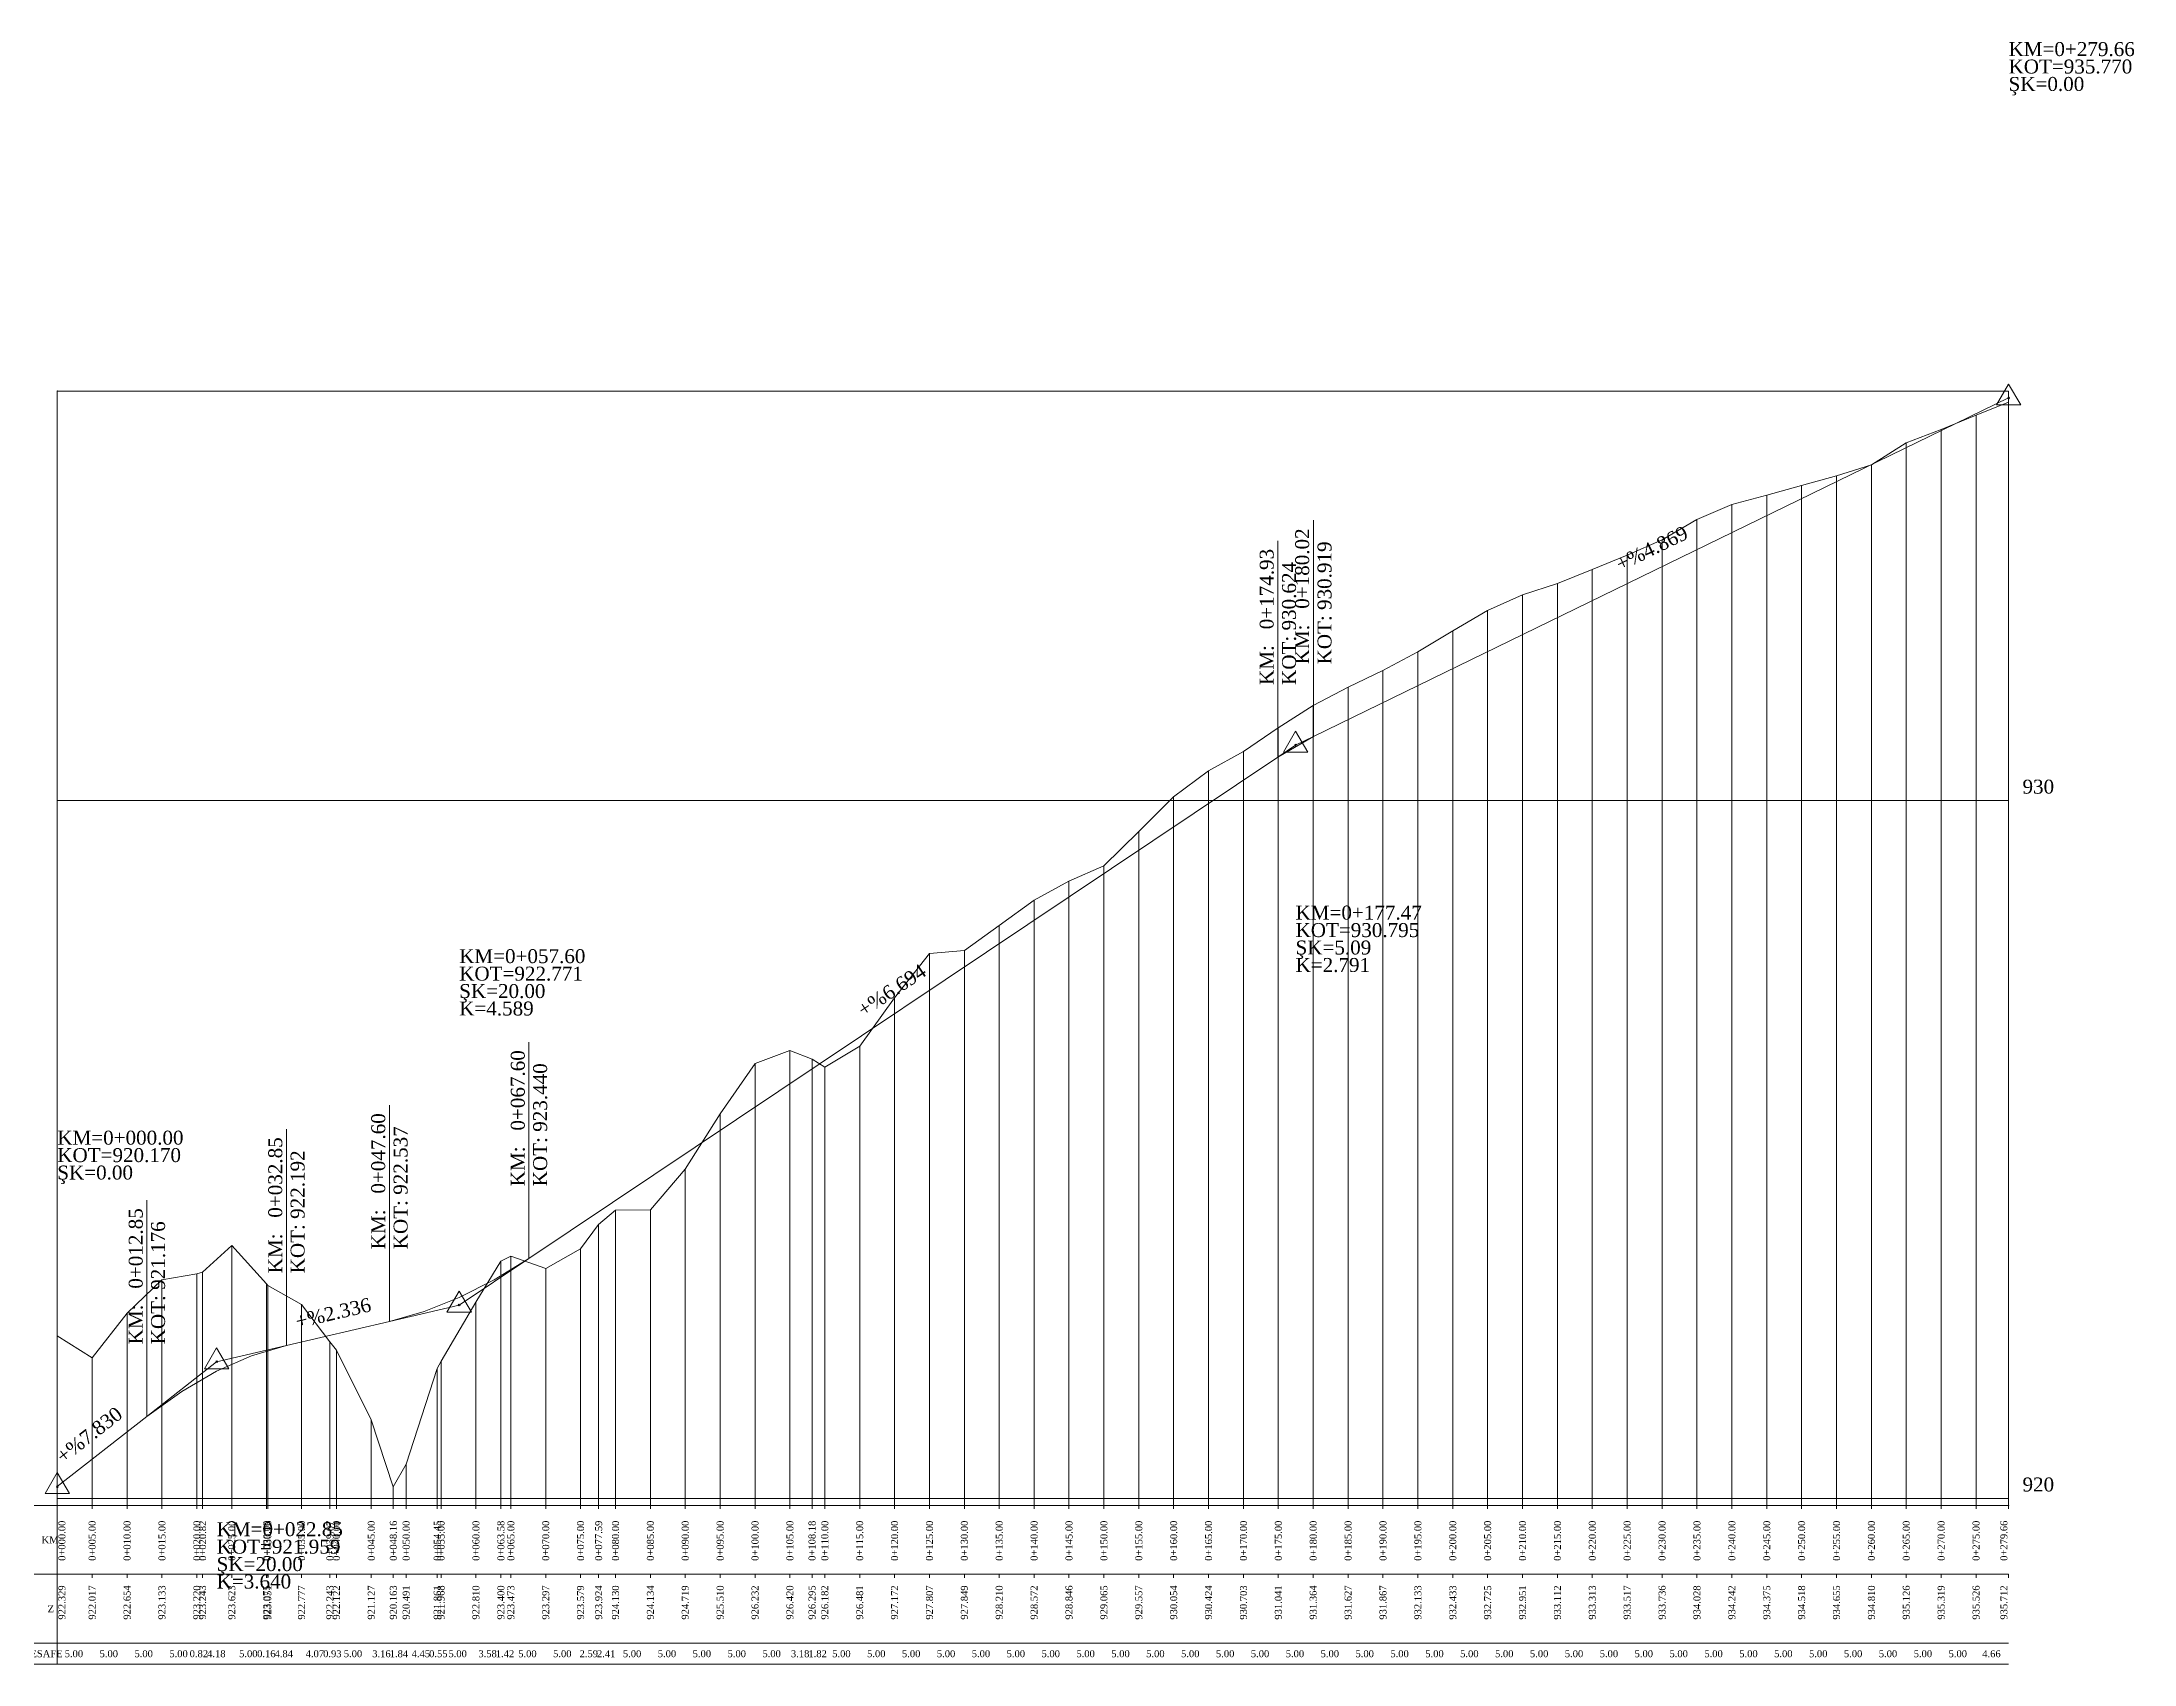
# Model space of a CAD drawing. Header units: metres. Extents: x 478603 to 489313, y 4282657 to 4289463.
# Drawn here: x 484211.2 to 484511.1, y 4286808.2 to 4287040.7 of the extents above; entities that cross this region are included whole.
import ezdxf

# ---------------------------------------------------------------- set-up
doc = ezdxf.new("R2010")
doc.units = ezdxf.units.M
for name, color, linetype, lineweight in [('PL_SEMBOL', 7, 'Continuous', 0), ('PR_ALINMAN', 1, 'Continuous', 0), ('PR_ENK_ARAMESAFE', 5, 'Continuous', 0), ('PR_ENK_EKSEN1', 5, 'Continuous', 0), ('PR_ENK_EKSEN1D', 1, 'Continuous', 0), ('PR_ENK_KM', 18, 'Continuous', 0), ('PR_ENK_Z', 96, 'Continuous', 0), ('PR_KIYAS', 153, 'Continuous', 0), ('PR_KURP', 2, 'Continuous', 0), ('PR_KURP_TF', 4, 'Continuous', 0), ('PR_KURP_TO', 96, 'Continuous', 0), ('PR_OLCEK', 1, 'Continuous', 0), ('PR_PROFIL', 153, 'Continuous', 0), ('PR_TANJANT', 30, 'Continuous', 0)]:
    doc.layers.add(name, color=color, linetype=linetype, lineweight=lineweight)
doc.styles.get("Standard").update_dxf_attribs({"font": 'times.ttf'})

# ---------------------------------------------------------------- blocks, each defined once
blk = doc.blocks.new('3')
at = {"layer": 'PL_SEMBOL'}
for p, q in [((0, 2), (-1.75, -1)), ((0.125, 0.125), (-0.125, -0.125)), ((-0.125, 0.125), (0.125, -0.125)), ((1.75, -1), (0, 2)), ((-1.75, -1), (1.75, -1))]:
    blk.add_line(p, q, dxfattribs=at)

msp = doc.modelspace()

# ---------------------------------------------------------------- linework, layer by layer
at = {"layer": 'PR_ALINMAN'}
for p, q in [((484393.44, 4286941.17), (484493.08, 4286989.68)), ((484281.02, 4286866.38), (484388.35, 4286938.23)), ((484246.26, 4286853.91), (484261.02, 4286857.35)), ((484213.42, 4286833.68), (484226.26, 4286843.74))]:
    msp.add_line(p, q, dxfattribs=at)
at = {"layer": 'PR_ENK_EKSEN1'}
for p, q in [((484483.42, 4286985.18), (484488.42, 4286987.24)), ((484488.42, 4286987.24), (484493.08, 4286989.1)), ((484478.42, 4286983.25), (484483.42, 4286985.18)), ((484473.42, 4286980.08), (484478.42, 4286983.25)), ((484463.42, 4286977.16), (484468.42, 4286978.53)), ((484468.42, 4286978.53), (484473.42, 4286980.08)), ((484453.42, 4286974.41), (484458.42, 4286975.73)), ((484458.42, 4286975.73), (484463.42, 4286977.16)), ((484443.42, 4286969.35), (484448.42, 4286972.27)), ((484448.42, 4286972.27), (484453.42, 4286974.41)), ((484438.42, 4286967.15), (484443.42, 4286969.35)), ((484433.42, 4286965.11), (484438.42, 4286967.15)), ((484423.42, 4286961.49), (484428.42, 4286963.1)), ((484428.42, 4286963.1), (484433.42, 4286965.11)), ((484418.42, 4286959.24), (484423.42, 4286961.49)), ((484413.42, 4286956.32), (484418.42, 4286959.24)), ((484408.42, 4286953.31), (484413.42, 4286956.32)), ((484403.42, 4286950.65), (484408.42, 4286953.31)), ((484393.42, 4286945.62), (484398.42, 4286948.25)), ((484398.42, 4286948.25), (484403.42, 4286950.65)), ((484388.42, 4286942.39), (484393.42, 4286945.62)), ((484383.42, 4286939.01), (484388.42, 4286942.39)), ((484373.42, 4286932.53), (484378.42, 4286936.23)), ((484378.42, 4286936.23), (484383.42, 4286939.01)), ((484368.42, 4286927.55), (484373.42, 4286932.53)), ((484363.42, 4286922.64), (484368.42, 4286927.55)), ((484358.42, 4286920.44), (484363.42, 4286922.64)), ((484353.42, 4286917.7), (484358.42, 4286920.44)), ((484348.42, 4286914.09), (484353.42, 4286917.7)), ((484343.42, 4286910.48), (484348.42, 4286914.09)), ((484333.42, 4286903.7), (484338.42, 4286910.06)), ((484338.42, 4286910.06), (484343.42, 4286910.48)), ((484328.42, 4286896.79), (484333.42, 4286903.7)), ((484308.42, 4286887.08), (484313.42, 4286894.31)), ((484313.42, 4286894.31), (484318.42, 4286896.18)), ((484318.42, 4286896.18), (484321.59, 4286894.93)), ((484321.59, 4286894.93), (484323.42, 4286893.8)), ((484323.42, 4286893.8), (484328.42, 4286896.79)), ((484303.42, 4286879.18), (484308.42, 4286887.08)), ((484298.42, 4286873.32), (484303.42, 4286879.18)), ((484291.01, 4286871.22), (484293.42, 4286873.28)), ((484293.42, 4286873.28), (484298.42, 4286873.32)), ((484288.42, 4286867.77), (484291.01, 4286871.22)), ((484234.24, 4286864.41), (484238.42, 4286868.21)), ((484238.42, 4286868.21), (484243.42, 4286862.73)), ((484283.42, 4286864.95), (484288.42, 4286867.77)), ((484228.42, 4286863.32), (484233.42, 4286864.19)), ((484233.42, 4286864.19), (484234.24, 4286864.41)), ((484273.42, 4286860.09), (484277, 4286865.98)), ((484277, 4286865.98), (484278.42, 4286866.71)), ((484278.42, 4286866.71), (484283.42, 4286864.95)), ((484223.42, 4286858.53), (484228.42, 4286863.32)), ((484243.42, 4286862.73), (484243.58, 4286862.49)), ((484243.58, 4286862.49), (484248.42, 4286859.75)), ((484218.42, 4286852.15), (484223.42, 4286858.53)), ((484248.42, 4286859.75), (484252.49, 4286854.42)), ((484268.42, 4286851.67), (484273.42, 4286860.09)), ((484213.42, 4286855.28), (484218.42, 4286852.15)), ((484252.49, 4286854.42), (484253.42, 4286853.21)), ((484253.42, 4286853.21), (484258.42, 4286843.25)), ((484263.42, 4286836.89), (484267.87, 4286850.59)), ((484267.87, 4286850.59), (484268.42, 4286851.67)), ((484258.42, 4286843.25), (484261.58, 4286833.62)), ((484261.58, 4286833.62), (484263.42, 4286836.89))]:
    msp.add_line(p, q, dxfattribs=at)
at = {"layer": 'PR_ENK_EKSEN1D'}
for p, q in [((484488.42, 4286830.98), (484488.42, 4286987.24)), ((484493.08, 4286830.98), (484493.08, 4286989.1)), ((484483.42, 4286830.98), (484483.42, 4286985.18)), ((484478.42, 4286830.98), (484478.42, 4286983.25)), ((484468.42, 4286830.98), (484468.42, 4286978.53)), ((484473.42, 4286830.98), (484473.42, 4286980.08)), ((484458.42, 4286830.98), (484458.42, 4286975.73)), ((484463.42, 4286830.98), (484463.42, 4286977.16)), ((484448.42, 4286830.98), (484448.42, 4286972.27)), ((484453.42, 4286830.98), (484453.42, 4286974.41)), ((484443.42, 4286830.98), (484443.42, 4286969.35)), ((484438.42, 4286830.98), (484438.42, 4286967.15)), ((484428.42, 4286830.98), (484428.42, 4286963.1)), ((484433.42, 4286830.98), (484433.42, 4286965.11)), ((484423.42, 4286830.98), (484423.42, 4286961.49)), ((484418.42, 4286830.98), (484418.42, 4286959.24)), ((484413.42, 4286830.98), (484413.42, 4286956.32)), ((484408.42, 4286830.98), (484408.42, 4286953.31)), ((484398.42, 4286830.98), (484398.42, 4286948.25)), ((484403.42, 4286830.98), (484403.42, 4286950.65)), ((484393.42, 4286830.98), (484393.42, 4286945.62)), ((484388.42, 4286830.98), (484388.42, 4286942.39)), ((484378.42, 4286830.98), (484378.42, 4286936.23)), ((484383.42, 4286830.98), (484383.42, 4286939.01)), ((484373.42, 4286830.98), (484373.42, 4286932.53)), ((484368.42, 4286830.98), (484368.42, 4286927.55)), ((484363.42, 4286830.98), (484363.42, 4286922.64)), ((484358.42, 4286830.98), (484358.42, 4286920.44)), ((484353.42, 4286830.98), (484353.42, 4286917.7)), ((484348.42, 4286830.98), (484348.42, 4286914.09)), ((484338.42, 4286830.98), (484338.42, 4286910.06)), ((484343.42, 4286830.98), (484343.42, 4286910.48)), ((484333.42, 4286830.98), (484333.42, 4286903.7)), ((484313.42, 4286830.98), (484313.42, 4286894.31)), ((484318.42, 4286830.98), (484318.42, 4286896.18)), ((484321.59, 4286830.98), (484321.59, 4286894.93)), ((484328.42, 4286830.98), (484328.42, 4286896.79)), ((484323.42, 4286830.98), (484323.42, 4286893.8)), ((484308.42, 4286830.98), (484308.42, 4286887.08)), ((484303.42, 4286830.98), (484303.42, 4286879.18)), ((484293.42, 4286830.98), (484293.42, 4286873.28)), ((484298.42, 4286830.98), (484298.42, 4286873.32)), ((484291.01, 4286830.98), (484291.01, 4286871.22)), ((484238.42, 4286830.98), (484238.42, 4286868.21)), ((484288.42, 4286830.98), (484288.42, 4286867.77)), ((484233.42, 4286830.98), (484233.42, 4286864.19)), ((484234.24, 4286830.98), (484234.24, 4286864.41)), ((484277, 4286830.98), (484277, 4286865.98)), ((484278.42, 4286830.98), (484278.42, 4286866.71)), ((484283.42, 4286830.98), (484283.42, 4286864.95)), ((484228.42, 4286830.98), (484228.42, 4286863.32)), ((484243.42, 4286830.98), (484243.42, 4286862.73)), ((484243.58, 4286830.98), (484243.58, 4286862.49)), ((484223.42, 4286830.98), (484223.42, 4286858.53)), ((484248.42, 4286830.98), (484248.42, 4286859.75)), ((484273.42, 4286830.98), (484273.42, 4286860.09)), ((484213.42, 4286830.98), (484213.42, 4286855.28)), ((484218.42, 4286830.98), (484218.42, 4286852.15)), ((484252.49, 4286830.98), (484252.49, 4286854.42)), ((484253.42, 4286830.98), (484253.42, 4286853.21)), ((484267.87, 4286830.98), (484267.87, 4286850.59)), ((484268.42, 4286830.98), (484268.42, 4286851.67)), ((484258.42, 4286830.98), (484258.42, 4286843.25)), ((484263.42, 4286830.98), (484263.42, 4286836.89)), ((484261.58, 4286830.98), (484261.58, 4286833.62))]:
    msp.add_line(p, q, dxfattribs=at)
at = {"layer": 'PR_KIYAS'}
for p, q in [((484213.42, 4286931.98), (484493.08, 4286931.98)), ((484213.42, 4286831.98), (484493.08, 4286831.98))]:
    msp.add_line(p, q, dxfattribs=at)
at = {"layer": 'PR_KURP'}
for p, q in [((484388.35, 4286938.23), (484393.44, 4286941.17)), ((484276.02, 4286863.31), (484281.02, 4286866.38)), ((484271.02, 4286860.78), (484276.02, 4286863.31)), ((484261.02, 4286857.35), (484266.02, 4286858.79)), ((484266.02, 4286858.79), (484271.02, 4286860.78)), ((484236.26, 4286850.2), (484241.26, 4286852.4)), ((484241.26, 4286852.4), (484246.26, 4286853.91)), ((484231.26, 4286847.31), (484236.26, 4286850.2)), ((484226.26, 4286843.74), (484231.26, 4286847.31))]:
    msp.add_line(p, q, dxfattribs=at)
at = {"layer": 'PR_KURP_TF'}
for p, q in [((484393.44, 4286941.17), (484393.44, 4286972.17)), ((484281.02, 4286866.38), (484281.02, 4286897.38)), ((484246.26, 4286853.91), (484246.26, 4286884.91))]:
    msp.add_line(p, q, dxfattribs=at)
at = {"layer": 'PR_KURP_TO'}
for p, q in [((484388.35, 4286938.23), (484388.35, 4286969.23)), ((484261.02, 4286857.35), (484261.02, 4286888.35)), ((484226.26, 4286843.74), (484226.26, 4286874.74))]:
    msp.add_line(p, q, dxfattribs=at)
at = {"layer": 'PR_OLCEK'}
for p in [(484213.42, 4286990.68, 935.87), (484213.42, 4286830.98, 919.9), (484493.08, 4286830.98, 919.9)]:
    msp.add_point(p, dxfattribs=at)
at = {"layer": 'PR_PROFIL'}
for p, q in [((484213.42, 4286830.98), (484213.42, 4286990.68)), ((484213.42, 4286990.68), (484493.08, 4286990.68)), ((484493.08, 4286830.98), (484493.08, 4286990.68)), ((484193.42, 4286830.98), (484493.08, 4286830.98)), ((484213.42, 4286821.11), (484213.42, 4286830.98)), ((484213.42, 4286830.48), (484213.42, 4286830.98)), ((484218.42, 4286830.48), (484218.42, 4286830.98)), ((484223.42, 4286830.48), (484223.42, 4286830.98)), ((484228.42, 4286830.48), (484228.42, 4286830.98)), ((484233.42, 4286830.48), (484233.42, 4286830.98)), ((484234.24, 4286830.48), (484234.24, 4286830.98)), ((484238.42, 4286830.48), (484238.42, 4286830.98)), ((484243.42, 4286830.48), (484243.42, 4286830.98)), ((484243.58, 4286830.48), (484243.58, 4286830.98)), ((484248.42, 4286830.48), (484248.42, 4286830.98)), ((484252.49, 4286830.48), (484252.49, 4286830.98)), ((484253.42, 4286830.48), (484253.42, 4286830.98)), ((484258.42, 4286830.48), (484258.42, 4286830.98)), ((484261.58, 4286830.48), (484261.58, 4286830.98)), ((484263.42, 4286830.48), (484263.42, 4286830.98)), ((484267.87, 4286830.48), (484267.87, 4286830.98)), ((484268.42, 4286830.48), (484268.42, 4286830.98)), ((484273.42, 4286830.48), (484273.42, 4286830.98)), ((484277, 4286830.48), (484277, 4286830.98)), ((484278.42, 4286830.48), (484278.42, 4286830.98)), ((484283.42, 4286830.48), (484283.42, 4286830.98)), ((484288.42, 4286830.48), (484288.42, 4286830.98)), ((484291.01, 4286830.48), (484291.01, 4286830.98)), ((484293.42, 4286830.48), (484293.42, 4286830.98)), ((484298.42, 4286830.48), (484298.42, 4286830.98)), ((484303.42, 4286830.48), (484303.42, 4286830.98)), ((484308.42, 4286830.48), (484308.42, 4286830.98)), ((484313.42, 4286830.48), (484313.42, 4286830.98)), ((484318.42, 4286830.48), (484318.42, 4286830.98)), ((484321.59, 4286830.48), (484321.59, 4286830.98)), ((484323.42, 4286830.48), (484323.42, 4286830.98)), ((484328.42, 4286830.48), (484328.42, 4286830.98)), ((484333.42, 4286830.48), (484333.42, 4286830.98)), ((484338.42, 4286830.48), (484338.42, 4286830.98)), ((484343.42, 4286830.48), (484343.42, 4286830.98)), ((484348.42, 4286830.48), (484348.42, 4286830.98)), ((484353.42, 4286830.48), (484353.42, 4286830.98)), ((484358.42, 4286830.48), (484358.42, 4286830.98)), ((484363.42, 4286830.48), (484363.42, 4286830.98)), ((484368.42, 4286830.48), (484368.42, 4286830.98)), ((484373.42, 4286830.48), (484373.42, 4286830.98)), ((484378.42, 4286830.48), (484378.42, 4286830.98)), ((484383.42, 4286830.48), (484383.42, 4286830.98)), ((484388.42, 4286830.48), (484388.42, 4286830.98)), ((484393.42, 4286830.48), (484393.42, 4286830.98)), ((484398.42, 4286830.48), (484398.42, 4286830.98)), ((484403.42, 4286830.48), (484403.42, 4286830.98)), ((484408.42, 4286830.48), (484408.42, 4286830.98)), ((484413.42, 4286830.48), (484413.42, 4286830.98)), ((484418.42, 4286830.48), (484418.42, 4286830.98)), ((484423.42, 4286830.48), (484423.42, 4286830.98)), ((484428.42, 4286830.48), (484428.42, 4286830.98)), ((484433.42, 4286830.48), (484433.42, 4286830.98)), ((484438.42, 4286830.48), (484438.42, 4286830.98)), ((484443.42, 4286830.48), (484443.42, 4286830.98)), ((484448.42, 4286830.48), (484448.42, 4286830.98)), ((484453.42, 4286830.48), (484453.42, 4286830.98)), ((484458.42, 4286830.48), (484458.42, 4286830.98)), ((484463.42, 4286830.48), (484463.42, 4286830.98)), ((484468.42, 4286830.48), (484468.42, 4286830.98)), ((484473.42, 4286830.48), (484473.42, 4286830.98)), ((484478.42, 4286830.48), (484478.42, 4286830.98)), ((484483.42, 4286830.48), (484483.42, 4286830.98)), ((484488.42, 4286830.48), (484488.42, 4286830.98)), ((484493.08, 4286830.48), (484493.08, 4286830.98)), ((484193.42, 4286821.11), (484493.08, 4286821.11)), ((484213.42, 4286811.23), (484213.42, 4286821.11)), ((484213.42, 4286820.61), (484213.42, 4286821.11)), ((484218.42, 4286820.61), (484218.42, 4286821.11)), ((484223.42, 4286820.61), (484223.42, 4286821.11)), ((484228.42, 4286820.61), (484228.42, 4286821.11)), ((484233.42, 4286820.61), (484233.42, 4286821.11)), ((484234.24, 4286820.61), (484234.24, 4286821.11)), ((484238.42, 4286820.61), (484238.42, 4286821.11)), ((484243.42, 4286820.61), (484243.42, 4286821.11)), ((484243.58, 4286820.61), (484243.58, 4286821.11)), ((484248.42, 4286820.61), (484248.42, 4286821.11)), ((484252.49, 4286820.61), (484252.49, 4286821.11)), ((484253.42, 4286820.61), (484253.42, 4286821.11)), ((484258.42, 4286820.61), (484258.42, 4286821.11)), ((484261.58, 4286820.61), (484261.58, 4286821.11)), ((484263.42, 4286820.61), (484263.42, 4286821.11)), ((484267.87, 4286820.61), (484267.87, 4286821.11)), ((484268.42, 4286820.61), (484268.42, 4286821.11)), ((484273.42, 4286820.61), (484273.42, 4286821.11)), ((484277, 4286820.61), (484277, 4286821.11)), ((484278.42, 4286820.61), (484278.42, 4286821.11)), ((484283.42, 4286820.61), (484283.42, 4286821.11)), ((484288.42, 4286820.61), (484288.42, 4286821.11)), ((484291.01, 4286820.61), (484291.01, 4286821.11)), ((484293.42, 4286820.61), (484293.42, 4286821.11)), ((484298.42, 4286820.61), (484298.42, 4286821.11)), ((484303.42, 4286820.61), (484303.42, 4286821.11)), ((484308.42, 4286820.61), (484308.42, 4286821.11)), ((484313.42, 4286820.61), (484313.42, 4286821.11)), ((484318.42, 4286820.61), (484318.42, 4286821.11)), ((484321.59, 4286820.61), (484321.59, 4286821.11)), ((484323.42, 4286820.61), (484323.42, 4286821.11)), ((484328.42, 4286820.61), (484328.42, 4286821.11)), ((484333.42, 4286820.61), (484333.42, 4286821.11)), ((484338.42, 4286820.61), (484338.42, 4286821.11)), ((484343.42, 4286820.61), (484343.42, 4286821.11)), ((484348.42, 4286820.61), (484348.42, 4286821.11)), ((484353.42, 4286820.61), (484353.42, 4286821.11)), ((484358.42, 4286820.61), (484358.42, 4286821.11)), ((484363.42, 4286820.61), (484363.42, 4286821.11)), ((484368.42, 4286820.61), (484368.42, 4286821.11)), ((484373.42, 4286820.61), (484373.42, 4286821.11)), ((484378.42, 4286820.61), (484378.42, 4286821.11)), ((484383.42, 4286820.61), (484383.42, 4286821.11)), ((484388.42, 4286820.61), (484388.42, 4286821.11)), ((484393.42, 4286820.61), (484393.42, 4286821.11)), ((484398.42, 4286820.61), (484398.42, 4286821.11)), ((484403.42, 4286820.61), (484403.42, 4286821.11)), ((484408.42, 4286820.61), (484408.42, 4286821.11)), ((484413.42, 4286820.61), (484413.42, 4286821.11)), ((484418.42, 4286820.61), (484418.42, 4286821.11)), ((484423.42, 4286820.61), (484423.42, 4286821.11)), ((484428.42, 4286820.61), (484428.42, 4286821.11)), ((484433.42, 4286820.61), (484433.42, 4286821.11)), ((484438.42, 4286820.61), (484438.42, 4286821.11)), ((484443.42, 4286820.61), (484443.42, 4286821.11)), ((484448.42, 4286820.61), (484448.42, 4286821.11)), ((484453.42, 4286820.61), (484453.42, 4286821.11)), ((484458.42, 4286820.61), (484458.42, 4286821.11)), ((484463.42, 4286820.61), (484463.42, 4286821.11)), ((484468.42, 4286820.61), (484468.42, 4286821.11)), ((484473.42, 4286820.61), (484473.42, 4286821.11)), ((484478.42, 4286820.61), (484478.42, 4286821.11)), ((484483.42, 4286820.61), (484483.42, 4286821.11)), ((484488.42, 4286820.61), (484488.42, 4286821.11)), ((484493.08, 4286820.61), (484493.08, 4286821.11)), ((484193.42, 4286811.23), (484493.08, 4286811.23)), ((484213.42, 4286808.23), (484213.42, 4286811.23)), ((484193.42, 4286808.23), (484493.08, 4286808.23))]:
    msp.add_line(p, q, dxfattribs=at)
at = {"layer": 'PR_TANJANT'}
for p, q in [((484388.35, 4286938.23), (484390.89, 4286939.93)), ((484390.89, 4286939.93), (484393.44, 4286941.17)), ((484271.02, 4286859.69), (484281.02, 4286866.38)), ((484261.02, 4286857.35), (484271.02, 4286859.69)), ((484236.26, 4286851.57), (484246.26, 4286853.91)), ((484226.26, 4286843.74), (484236.26, 4286851.57))]:
    msp.add_line(p, q, dxfattribs=at)

# ---------------------------------------------------------------- block references
at = {"layer": 'PR_ALINMAN'}
for p in [(484493.08, 4286989.68), (484390.89, 4286939.93), (484271.02, 4286859.69), (484236.26, 4286851.57), (484213.42, 4286833.68)]:
    msp.add_blockref('3', p, dxfattribs=at)

# ---------------------------------------------------------------- texts
for s, p in [('KM=0+279.66', (484493.08, 4287038.68)), ('KOT=935.770', (484493.08, 4287036.18)), ('ŞK=0.00', (484493.08, 4287033.68)), ('KM=0+177.47', (484390.89, 4286914.93)), ('KOT=930.795', (484390.89, 4286912.43)), ('KM=0+057.60', (484271.02, 4286908.69)), ('K=2.791', (484390.89, 4286907.43)), ('ŞK=5.09', (484390.89, 4286909.93)), ('KOT=922.771', (484271.02, 4286906.19)), ('K=4.589', (484271.02, 4286901.19)), ('ŞK=20.00', (484271.02, 4286903.69)), ('KM=0+000.00', (484213.42, 4286882.68)), ('KOT=920.170', (484213.42, 4286880.18)), ('ŞK=0.00', (484213.42, 4286877.68)), ('KM=0+022.85', (484236.26, 4286826.57)), ('KOT=921.959', (484236.26, 4286824.07)), ('ŞK=20.00', (484236.26, 4286821.57)), ('K=3.640', (484236.26, 4286819.07))]:
    msp.add_text(s, height=2, dxfattribs=at).set_placement(p)
for s, rotation, p in [('+%4.869', 25.9609, (484437.44, 4286964.82)), ('+%6.694', 33.798, (484329, 4286900.91)), ('+%2.336', 13.1463, (484247.83, 4286856.33)), ('+%7.830', 38.0598, (484214.28, 4286836.9))]:
    msp.add_text(s, height=2, rotation=rotation, dxfattribs=at).set_placement(p)
at = {"layer": 'PR_ENK_ARAMESAFE'}
for s, p in [('ARAMESAFE', (484205.04, 4286809.23)), ('5.00', (484214.48, 4286809.23)), ('5.00', (484219.48, 4286809.23)), ('5.00', (484224.48, 4286809.23)), ('5.00', (484229.48, 4286809.23)), ('0.82', (484232.39, 4286809.23)), ('4.18', (484234.89, 4286809.23)), ('5.00', (484239.48, 4286809.23)), ('0.16', (484242.06, 4286809.23)), ('4.84', (484244.56, 4286809.23)), ('4.07', (484249.02, 4286809.23)), ('0.93', (484251.52, 4286809.23)), ('5.00', (484254.48, 4286809.23)), ('3.16', (484258.56, 4286809.23)), ('1.84', (484261.06, 4286809.23)), ('4.45', (484264.21, 4286809.23)), ('0.55', (484266.71, 4286809.23)), ('5.00', (484269.48, 4286809.23)), ('3.58', (484273.77, 4286809.23)), ('1.42', (484276.27, 4286809.23)), ('5.00', (484279.48, 4286809.23)), ('5.00', (484284.48, 4286809.23)), ('2.59', (484288.27, 4286809.23)), ('2.41', (484290.77, 4286809.23)), ('5.00', (484294.48, 4286809.23)), ('5.00', (484299.48, 4286809.23)), ('5.00', (484304.48, 4286809.23)), ('5.00', (484309.48, 4286809.23)), ('5.00', (484314.48, 4286809.23)), ('3.18', (484318.57, 4286809.23)), ('1.82', (484321.07, 4286809.23)), ('5.00', (484324.48, 4286809.23)), ('5.00', (484329.48, 4286809.23)), ('5.00', (484334.48, 4286809.23)), ('5.00', (484339.48, 4286809.23)), ('5.00', (484344.48, 4286809.23)), ('5.00', (484349.48, 4286809.23)), ('5.00', (484354.48, 4286809.23)), ('5.00', (484359.48, 4286809.23)), ('5.00', (484364.48, 4286809.23)), ('5.00', (484369.48, 4286809.23)), ('5.00', (484374.48, 4286809.23)), ('5.00', (484379.48, 4286809.23)), ('5.00', (484384.48, 4286809.23)), ('5.00', (484389.48, 4286809.23)), ('5.00', (484394.48, 4286809.23)), ('5.00', (484399.48, 4286809.23)), ('5.00', (484404.48, 4286809.23)), ('5.00', (484409.48, 4286809.23)), ('5.00', (484414.48, 4286809.23)), ('5.00', (484419.48, 4286809.23)), ('5.00', (484424.48, 4286809.23)), ('5.00', (484429.48, 4286809.23)), ('5.00', (484434.48, 4286809.23)), ('5.00', (484439.48, 4286809.23)), ('5.00', (484444.48, 4286809.23)), ('5.00', (484449.48, 4286809.23)), ('5.00', (484454.48, 4286809.23)), ('5.00', (484459.48, 4286809.23)), ('5.00', (484464.48, 4286809.23)), ('5.00', (484469.48, 4286809.23)), ('5.00', (484474.48, 4286809.23)), ('5.00', (484479.48, 4286809.23)), ('5.00', (484484.48, 4286809.23)), ('4.66', (484489.31, 4286809.23))]:
    msp.add_text(s, height=1, dxfattribs=at).set_placement(p)
at = {"layer": 'PR_ENK_KM'}
for s, p in [('  0+000.00', (484214.58, 4286822.28)), ('  0+005.00', (484218.92, 4286822.28)), ('  0+010.00', (484223.92, 4286822.28)), ('  0+015.00', (484228.92, 4286822.28)), ('  0+020.00', (484233.92, 4286822.28)), ('  0+020.82', (484234.74, 4286822.28)), ('  0+025.00', (484238.92, 4286822.28)), ('  0+030.00', (484243.92, 4286822.28)), ('  0+030.16', (484244.08, 4286822.28)), ('  0+035.00', (484248.92, 4286822.28)), ('  0+039.07', (484252.99, 4286822.28)), ('  0+040.00', (484253.92, 4286822.28)), ('  0+045.00', (484258.92, 4286822.28)), ('  0+048.16', (484262.08, 4286822.28)), ('  0+050.00', (484263.92, 4286822.28)), ('  0+054.45', (484268.37, 4286822.28)), ('  0+055.00', (484268.92, 4286822.28)), ('  0+060.00', (484273.92, 4286822.28)), ('  0+063.58', (484277.5, 4286822.28)), ('  0+065.00', (484278.92, 4286822.28)), ('  0+070.00', (484283.92, 4286822.28)), ('  0+075.00', (484288.92, 4286822.28)), ('  0+077.59', (484291.51, 4286822.28)), ('  0+080.00', (484293.92, 4286822.28)), ('  0+085.00', (484298.92, 4286822.28)), ('  0+090.00', (484303.92, 4286822.28)), ('  0+095.00', (484308.92, 4286822.28)), ('  0+100.00', (484313.92, 4286822.28)), ('  0+105.00', (484318.92, 4286822.28)), ('  0+108.18', (484322.09, 4286822.28)), ('  0+110.00', (484323.92, 4286822.28)), ('  0+115.00', (484328.92, 4286822.28)), ('  0+120.00', (484333.92, 4286822.28)), ('  0+125.00', (484338.92, 4286822.28)), ('  0+130.00', (484343.92, 4286822.28)), ('  0+135.00', (484348.92, 4286822.28)), ('  0+140.00', (484353.92, 4286822.28)), ('  0+145.00', (484358.92, 4286822.28)), ('  0+150.00', (484363.92, 4286822.28)), ('  0+155.00', (484368.92, 4286822.28)), ('  0+160.00', (484373.92, 4286822.28)), ('  0+165.00', (484378.92, 4286822.28)), ('  0+170.00', (484383.92, 4286822.28)), ('  0+175.00', (484388.92, 4286822.28)), ('  0+180.00', (484393.92, 4286822.28)), ('  0+185.00', (484398.92, 4286822.28)), ('  0+190.00', (484403.92, 4286822.28)), ('  0+195.00', (484408.92, 4286822.28)), ('  0+200.00', (484413.92, 4286822.28)), ('  0+205.00', (484418.92, 4286822.28)), ('  0+210.00', (484423.92, 4286822.28)), ('  0+215.00', (484428.92, 4286822.28)), ('  0+220.00', (484433.92, 4286822.28)), ('  0+225.00', (484438.92, 4286822.28)), ('  0+230.00', (484443.92, 4286822.28)), ('  0+235.00', (484448.92, 4286822.28)), ('  0+240.00', (484453.92, 4286822.28)), ('  0+245.00', (484458.92, 4286822.28)), ('  0+250.00', (484463.92, 4286822.28)), ('  0+255.00', (484468.92, 4286822.28)), ('  0+260.00', (484473.92, 4286822.28)), ('  0+265.00', (484478.92, 4286822.28)), ('  0+270.00', (484483.92, 4286822.28)), ('  0+275.00', (484488.92, 4286822.28)), ('  0+279.66', (484492.91, 4286822.28))]:
    msp.add_text(s, height=1, rotation=90, dxfattribs=at).set_placement(p)
msp.add_text('KM', height=1, dxfattribs=at).set_placement((484211.17, 4286825.55))
at = {"layer": 'PR_ENK_Z'}
for s, p in [('922.329', (484214.58, 4286814.61)), ('922.017', (484218.92, 4286814.61)), ('922.654', (484223.92, 4286814.61)), ('923.133', (484228.92, 4286814.61)), ('923.220', (484233.92, 4286814.61)), ('923.243', (484234.74, 4286814.61)), ('923.623', (484238.92, 4286814.61)), ('923.075', (484243.92, 4286814.61)), ('923.051', (484244.08, 4286814.61)), ('922.777', (484248.92, 4286814.61)), ('922.243', (484252.99, 4286814.61)), ('922.122', (484253.92, 4286814.61)), ('921.127', (484258.92, 4286814.61)), ('920.163', (484262.08, 4286814.61)), ('920.491', (484263.92, 4286814.61)), ('921.861', (484268.37, 4286814.61)), ('921.968', (484268.92, 4286814.61)), ('922.810', (484273.92, 4286814.61)), ('923.400', (484277.5, 4286814.61)), ('923.473', (484278.92, 4286814.61)), ('923.297', (484283.92, 4286814.61)), ('923.579', (484288.92, 4286814.61)), ('923.924', (484291.51, 4286814.61)), ('924.130', (484293.92, 4286814.61)), ('924.134', (484298.92, 4286814.61)), ('924.719', (484303.92, 4286814.61)), ('925.510', (484308.92, 4286814.61)), ('926.232', (484313.92, 4286814.61)), ('926.420', (484318.92, 4286814.61)), ('926.295', (484322.09, 4286814.61)), ('926.182', (484323.92, 4286814.61)), ('926.481', (484328.92, 4286814.61)), ('927.172', (484333.92, 4286814.61)), ('927.807', (484338.92, 4286814.61)), ('927.849', (484343.92, 4286814.61)), ('928.210', (484348.92, 4286814.61)), ('928.572', (484353.92, 4286814.61)), ('928.846', (484358.92, 4286814.61)), ('929.065', (484363.92, 4286814.61)), ('929.557', (484368.92, 4286814.61)), ('930.054', (484373.92, 4286814.61)), ('930.424', (484378.92, 4286814.61)), ('930.703', (484383.92, 4286814.61)), ('931.041', (484388.92, 4286814.61)), ('931.364', (484393.92, 4286814.61)), ('931.627', (484398.92, 4286814.61)), ('931.867', (484403.92, 4286814.61)), ('932.133', (484408.92, 4286814.61)), ('932.433', (484413.92, 4286814.61)), ('932.725', (484418.92, 4286814.61)), ('932.951', (484423.92, 4286814.61)), ('933.112', (484428.92, 4286814.61)), ('933.313', (484433.92, 4286814.61)), ('933.517', (484438.92, 4286814.61)), ('933.736', (484443.92, 4286814.61)), ('934.028', (484448.92, 4286814.61)), ('934.242', (484453.92, 4286814.61)), ('934.375', (484458.92, 4286814.61)), ('934.518', (484463.92, 4286814.61)), ('934.655', (484468.92, 4286814.61)), ('934.810', (484473.92, 4286814.61)), ('935.126', (484478.92, 4286814.61)), ('935.319', (484483.92, 4286814.61)), ('935.526', (484488.92, 4286814.61)), ('935.712', (484492.91, 4286814.61))]:
    msp.add_text(s, height=1, rotation=90, dxfattribs=at).set_placement(p)
msp.add_text('Z', height=1, dxfattribs=at).set_placement((484212.04, 4286815.67))
at = {"layer": 'PR_KURP_TF'}
for s, p in [('KM:   0+180.02', (484392.84, 4286951.5)), ('KOT: 930.919', (484396.04, 4286951.5)), ('KM:   0+067.60', (484280.42, 4286876.72)), ('KOT: 923.440', (484283.62, 4286876.72)), ('KM:   0+032.85', (484245.66, 4286864.24)), ('KOT: 922.192', (484248.86, 4286864.24))]:
    msp.add_text(s, height=2, rotation=90, dxfattribs=at).set_placement(p)
at = {"layer": 'PR_KURP_TO'}
for s, p in [('KM:   0+174.93', (484387.75, 4286948.56)), ('KOT: 930.624', (484390.95, 4286948.56)), ('KM:   0+047.60', (484260.42, 4286867.69)), ('KOT: 922.537', (484263.62, 4286867.69)), ('KM:   0+012.85', (484225.66, 4286854.07)), ('KOT: 921.176', (484228.86, 4286854.07))]:
    msp.add_text(s, height=2, rotation=90, dxfattribs=at).set_placement(p)
at = {"layer": 'PR_PROFIL'}
for s, p in [('930', (484495.08, 4286932.98)), ('920', (484495.08, 4286832.98))]:
    msp.add_text(s, height=2, dxfattribs=at).set_placement(p)

doc.saveas('drawing.dxf')
